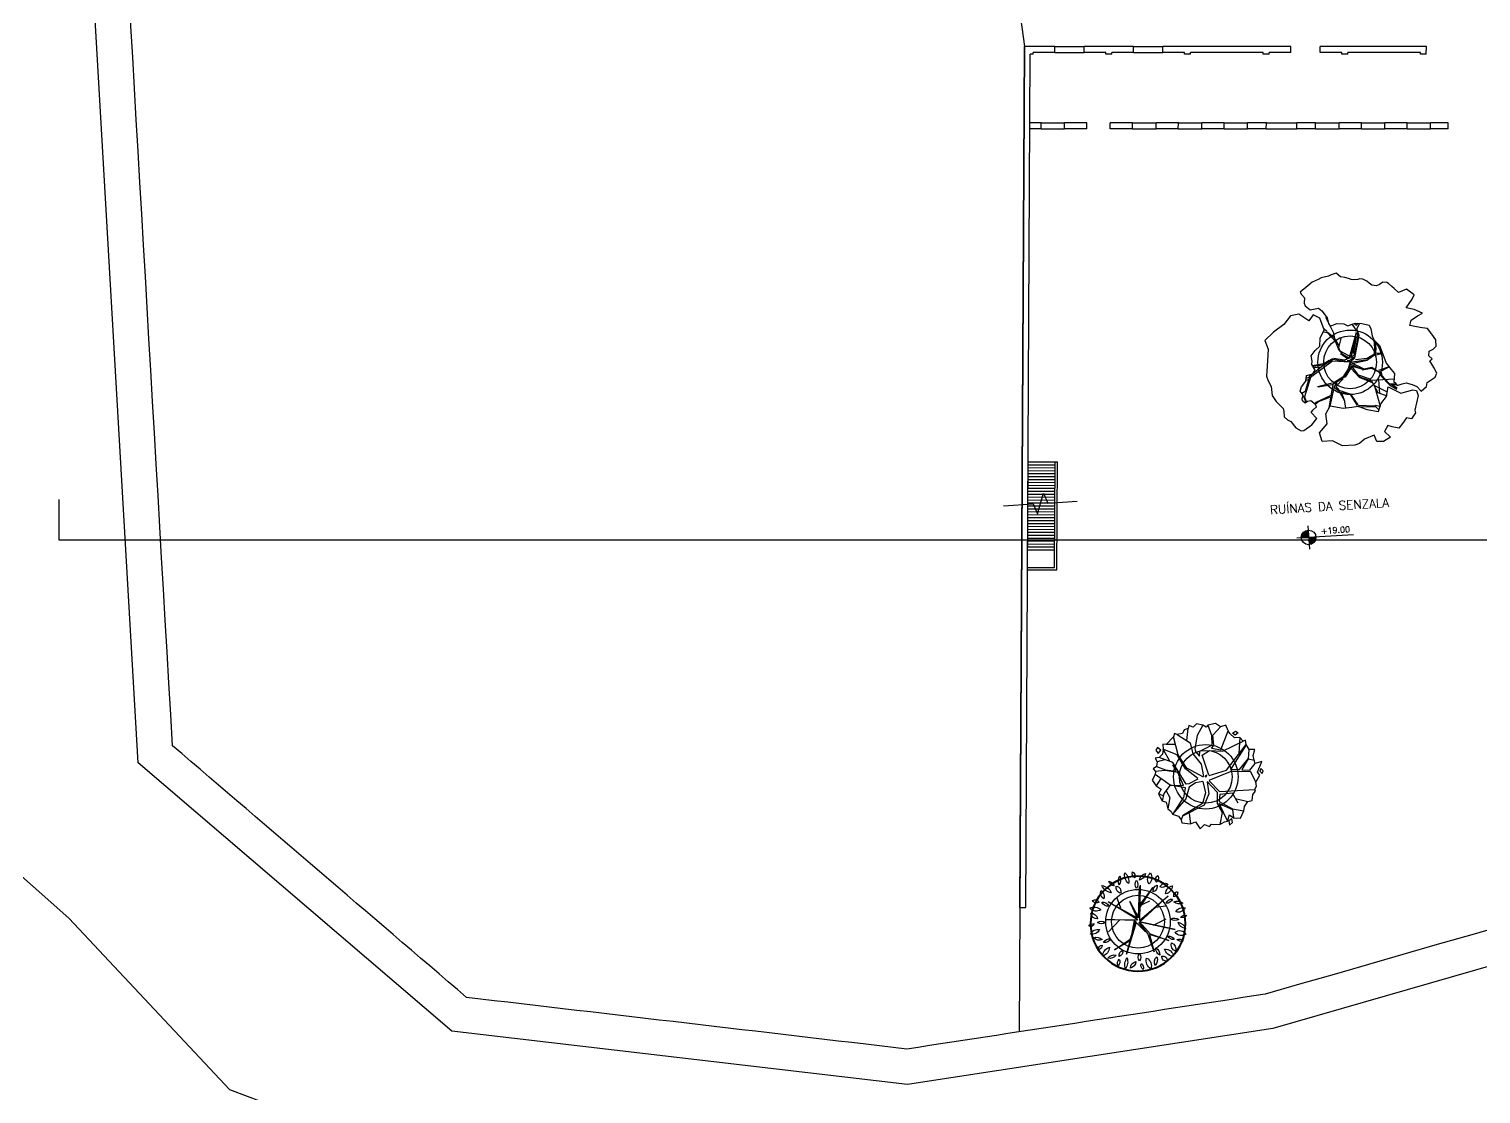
# Model space of a CAD drawing. Header units: millimetres. Extents: x 55520 to 96084, y -58491 to -49645.
# Drawn here: x 60497.7 to 60621.4, y -57660.5 to -57569.7 of the extents above; entities that cross this region are included whole.
import ezdxf
from ezdxf.enums import TextEntityAlignment as Align

# ---------------------------------------------------------------- set-up
doc = ezdxf.new("R2010")
doc.units = ezdxf.units.MM
doc.linetypes.add('HIDDEN', pattern=[9.525, 6.35, -3.175])
for name, color, linetype in [('05_Mobiliário', 1, 'Continuous'), ('Alvenaria Corte', 30, 'Continuous'), ('Alvenaria Vista', 40, 'Continuous'), ('ARQ-COTAS', 1, 'Continuous'), ('ARQ-SÍMBOLOS', 2, 'Continuous'), ('ARQ-TEXTO2', 2, 'Continuous'), ('ARQ-TEXTO3', 3, 'Continuous'), ('Curvas de Nível', 10, 'Continuous'), ('Limite Terreno', 20, 'Continuous'), ('Limites', 250, 'Continuous'), ('Linha Fina', 100, 'Continuous'), ('Projeção', 60, 'HIDDEN'), ('Árvores Existentes', 114, 'Continuous')]:
    doc.layers.add(name, color=color, linetype=linetype)
doc.styles.add('ATTR', font='romans.shx', dxfattribs={"width": 0.8, "height": 0.470416})
doc.styles.add('ROMANS', font='romans.shx')

# ---------------------------------------------------------------- blocks, each defined once
blk = doc.blocks.new('ARBOL')
at = {"color": 0, "linetype": 'ByBlock'}
for p, q in [((-1.375, 4.169), (-1.336, 4.042)), ((-1.336, 4.131), (-1.358, 4.18)), ((-1.302, 3.638), (-1.336, 4.131)), ((-1.034, 4.388), (-1.216, 4.399)), ((-0.978, 4.411), (-1.203, 4.42)), ((-0.543, 3.996), (-1.034, 4.388)), ((-0.889, 4.31), (-0.907, 4.428)), ((-0.509, 4.007), (-0.889, 4.31)), ((-0.587, 4.074), (-0.58, 4.163)), ((-0.52, 4.03), (-0.529, 4.132)), ((-1.203, 3.549), (-1.65, 3.817)), ((-1.079, 3.416), (-1.604, 3.774)), ((-1.336, 4.042), (-1.347, 3.661)), ((-1.013, 3.448), (-0.912, 3.884)), ((-0.967, 3.437), (-0.9, 3.895)), ((-0.33, 3.169), (-0.543, 3.996)), ((-0.353, 3.494), (-0.509, 4.007)), ((-0.364, 3.572), (-0.3, 3.784)), ((-0.33, 3.505), (-0.263, 3.774)), ((-0.298, 3.471), (-0.236, 3.794)), ((-1.593, 3.281), (-1.837, 3.338)), ((-1.357, 3.282), (-1.614, 3.282)), ((-1.269, 3.327), (-1.593, 3.281)), ((-1.246, 3.327), (-1.48, 3.047)), ((-1.313, 3.315), (-1.48, 3.047)), ((-1.113, 3.416), (-1.269, 3.327)), ((-1.102, 3.37), (-1.246, 3.327)), ((-0.978, 3.405), (-1.203, 3.549)), ((-1.102, 3.37), (-0.967, 3.058)), ((-1.022, 3.292), (-1.079, 3.416)), ((-0.933, 3.013), (-1.013, 3.393)), ((-0.912, 3.047), (-0.978, 3.405)), ((-0.298, 3.448), (-0.353, 3.494)), ((-0.286, 3.136), (-0.341, 3.437)), ((-0.263, 3.136), (-0.298, 3.448)), ((-1.961, 2.935), (-2.139, 2.455)), ((-1.905, 2.924), (-2.117, 2.466)), ((-1.48, 3.047), (-1.906, 2.969)), ((-1.893, 2.935), (-1.502, 3.024)), ((-0.721, 2.678), (-0.944, 2.991)), ((-0.744, 2.756), (-0.933, 3.013)), ((-0.733, 2.802), (-0.912, 3.047)), ((-0.554, 2.666), (-0.744, 2.756)), ((-0.554, 2.666), (-0.733, 2.802)), ((-0.567, 2.667), (-0.33, 3.169)), ((-0.567, 2.667), (-0.286, 3.136)), ((-0.486, 2.733), (-0.509, 2.666)), ((-0.442, 2.802), (-0.263, 3.102)), ((-0.442, 2.666), (-0.442, 2.802)), ((-0.441, 2.701), (-0.218, 2.846)), ((-0.43, 2.656), (-0.262, 2.79)), ((-0.385, 2.611), (-0.129, 2.824)), ((-0.262, 2.79), (-0.106, 2.846)), ((-0.129, 2.824), (-0.017, 2.824)), ((-0.106, 2.846), (0.24, 2.846)), ((-0.017, 2.824), (0.262, 2.622)), ((0.05, 2.79), (0.285, 2.835)), ((0.207, 2.846), (0.553, 2.98)), ((0.24, 2.846), (0.464, 2.801)), ((0.33, 2.846), (0.565, 2.98)), ((0.464, 2.801), (0.72, 2.822)), ((0.553, 2.98), (0.619, 3.091)), ((0.587, 2.98), (0.695, 3.036)), ((0.848, 2.833), (1.011, 2.846)), ((-2.117, 2.466), (-2.284, 2.39)), ((-2.106, 2.444), (-2.191, 2.315)), ((-1.581, 2.242), (-2.191, 2.315)), ((-1.357, 2.265), (-1.77, 2.22)), ((-1.112, 2.578), (-1.413, 2.265)), ((-1.101, 2.567), (-1.357, 2.265)), ((-1.313, 2.265), (-1.044, 2.578)), ((-0.765, 2.712), (-1.112, 2.578)), ((-0.732, 2.667), (-1.101, 2.567)), ((-0.933, 2.41), (-0.989, 2.119)), ((-0.921, 2.354), (-0.966, 2.097)), ((-0.567, 2.667), (-0.921, 2.354)), ((-0.91, 2.399), (-0.687, 2.701)), ((-0.631, 2.678), (-0.91, 2.399)), ((-0.631, 2.589), (-0.709, 2.142)), ((-0.567, 2.667), (-0.698, 2.119)), ((-0.553, 2.477), (-0.653, 2.13)), ((-0.567, 2.667), (-0.497, 2.476)), ((-0.509, 2.666), (-0.465, 2.488)), ((-0.497, 2.476), (0.105, 2.096)), ((-0.465, 2.488), (-0.442, 2.666)), ((-0.419, 2.632), (0.229, 2.13)), ((-0.419, 2.577), (0.083, 2.197)), ((-0.408, 2.465), (-0.419, 2.577)), ((0.071, 2.153), (-0.408, 2.465)), ((0.083, 2.197), (-0.353, 2.476)), ((-1.77, 2.22), (-1.968, 2.002)), ((-1.514, 2.251), (-1.864, 1.941)), ((-1.825, 2.171), (-1.406, 2.041)), ((-1.346, 1.93), (-1.681, 1.796)), ((-1.324, 1.907), (-1.636, 1.784)), ((-1.335, 2.253), (-1.56, 1.588)), ((-1.167, 1.952), (-1.346, 1.93)), ((-1.19, 1.885), (-1.324, 1.907)), ((-1.19, 1.952), (-1.156, 1.616)), ((-0.989, 2.119), (-1.167, 1.963)), ((-1.044, 2.053), (-1.167, 1.952)), ((-1.156, 1.592), (-1.145, 1.941)), ((-0.966, 2.097), (-1.044, 2.053)), ((-0.698, 2.119), (-0.631, 1.84)), ((-0.653, 1.829), (-0.676, 1.661)), ((-0.653, 2.13), (-0.609, 1.862)), ((-0.631, 1.84), (-0.497, 1.762)), ((-0.609, 1.862), (-0.452, 1.784)), ((0.229, 2.13), (0.071, 2.153)), ((0.105, 2.096), (0.318, 2.084)), ((0.261, 2.13), (0.374, 2.13)), ((0.318, 2.084), (0.443, 1.93)), ((0.374, 2.13), (0.51, 2.162)), ((0.429, 2.063), (0.469, 1.983)), ((0.44, 2.063), (0.504, 2.095)), ((-1.681, 1.796), (-1.893, 1.628)), ((-1.871, 1.616), (-1.681, 1.751)), ((-1.795, 1.523), (-1.793, 1.527)), ((-1.681, 1.751), (-1.762, 1.589)), ((-1.636, 1.784), (-1.725, 1.6)), ((-0.676, 1.661), (-0.671, 1.632)), ((-0.62, 1.796), (-0.664, 1.673)), ((-0.664, 1.673), (-0.653, 1.631)), ((-0.497, 1.762), (-0.257, 1.692)), ((-0.452, 1.784), (-0.214, 1.71))]:
    blk.add_line(p, q, dxfattribs=at)
for p, q in [((-0.272, 3.281), (-0.266, 3.278)), ((-0.266, 3.278), (-0.257, 3.276))]:
    blk.add_line(p, q)
at = {"color": 0, "linetype": 'ByBlock', "flags": 128}
for points in [[(-2.006, 4.806), (-1.93, 4.502), (-1.803, 4.292), (-1.567, 4.384), (-1.517, 4.308), (-1.466, 4.165), (-1.382, 4.165), (-1.23, 4.258), (-1.205, 4.359), (-1.23, 4.452), (-1.129, 4.502), (-1.061, 4.477), (-0.969, 4.41), (-0.825, 4.452), (-0.715, 4.359), (-0.597, 4.174), (-0.446, 4.081), (-0.471, 3.887), (-0.386, 3.769), (-0.184, 3.803), (-0.091, 3.752), (0.069, 3.719), (0.179, 3.542), (0.246, 3.356), (0.474, 3.255), (0.668, 3.036), (1.064, 3.028), (1.233, 3.188), (1.115, 3.382), (1.427, 3.592), (1.469, 3.853), (1.301, 4.14), (1.199, 4.536), (1.056, 4.881), (0.769, 4.881), (0.288, 5.109), (0.01, 5.244), (-0.15, 5.261), (-0.344, 5.235), (-0.614, 5.311), (-0.833, 5.269), (-1.12, 5.143), (-1.222, 5.16), (-1.373, 5.21), (-1.508, 5.151), (-1.593, 5.075), (-1.829, 4.999), (-1.981, 4.881), (-2.006, 4.806)], [(-2.06, 1.565), (-2.097, 1.177), (-2.157, 1.08), (-2.327, 1.092), (-2.521, 1.226), (-2.715, 1.359), (-2.8, 1.371), (-2.922, 1.553), (-2.837, 1.686), (-2.958, 1.868), (-3.043, 2.025), (-2.934, 2.207), (-2.837, 2.316), (-2.97, 2.486), (-3.213, 2.377), (-3.249, 2.631), (-3.176, 2.825), (-2.958, 2.825), (-2.958, 3.153), (-3.031, 3.346), (-3.019, 3.504), (-2.897, 3.868), (-2.631, 4.098), (-2.533, 4.401), (-2.255, 4.377), (-2.085, 4.049), (-1.781, 3.977), (-1.599, 3.759), (-1.818, 3.407), (-1.89, 3.141), (-1.939, 2.947), (-2.133, 2.741), (-2.327, 2.425), (-2.133, 2.268), (-1.987, 2.013), (-1.721, 1.856), (-2.06, 1.565)], [(-1.677, 1.613), (-1.791, 1.581), (-1.802, 1.415), (-1.823, 1.29), (-1.937, 1.134), (-2.052, 1.02), (-2.239, 0.957), (-2.166, 0.749), (-2.052, 0.676), (-1.989, 0.385), (-1.896, 0.291), (-1.698, 0.312), (-1.458, 0.343), (-1.427, 0.25), (-1.302, 0.312), (-1.177, 0.25), (-1.156, 0.114), (-1.114, -0.01), (-0.927, -0.073), (-0.708, -0.021), (-0.5, 0.042), (-0.417, 0.187), (-0.323, 0.333), (-0.208, 0.51), (-0.063, 0.406), (-0.01, 0.177), (0, 0), (0.208, 0.198), (0.354, 0.406), (0.531, 0.135), (0.635, 0.021), (0.885, 0.187), (0.885, 0.447), (1.052, 0.531), (1.135, 0.572), (1.26, 0.635), (1.312, 0.676), (1.364, 0.791), (1.333, 0.905), (1.333, 1.009), (1.406, 1.134), (1.5, 1.196), (1.583, 1.238), (1.687, 1.332), (1.729, 1.415), (1.74, 1.477), (1.781, 1.613), (1.812, 1.675), (1.875, 1.737), (1.948, 1.831), (2.01, 1.945), (2.166, 2.029), (2.187, 2.195), (2.177, 2.289), (2.208, 2.518), (2.198, 2.622), (2.187, 2.83), (2.135, 2.996), (2.041, 3.298), (1.958, 3.277), (1.833, 3.236), (1.677, 3.308), (1.594, 3.308), (1.416, 3.215), (1.364, 2.955), (1.25, 2.882), (0.989, 2.809), (0.802, 2.84), (0.708, 2.819), (0.708, 2.601), (0.614, 2.403), (0.51, 2.31), (0.51, 2.164), (0.5, 2.05), (0.417, 1.873), (0.281, 1.685), (0.156, 1.675), (-0.063, 1.727), (-0.198, 1.717), (-0.427, 1.623), (-0.719, 1.633), (-1.021, 1.633), (-1.26, 1.561), (-1.416, 1.519), (-1.656, 1.633), (-1.677, 1.613)]]:
    blk.add_lwpolyline(points, dxfattribs=at)
blk = doc.blocks.new('árvore_media')
for p, q in [((55225.38, -51940.37), (55225.54, -51939.52)), ((55226.59, -51939.35), (55226.15, -51940.06)), ((55226.95, -51939.38), (55227.19, -51940.18)), ((55227.28, -51940.08), (55227.84, -51939.55)), ((55224.56, -51940.6), (55223.9, -51940.57)), ((55224.72, -51941.34), (55224.45, -51940.06)), ((55224.74, -51939.89), (55225.62, -51940.54)), ((55225.62, -51940.54), (55225.76, -51941.34)), ((55226.15, -51940.06), (55225.91, -51940.97)), ((55227.17, -51940.8), (55227.19, -51940.12)), ((55227.23, -51940.09), (55227.26, -51940.83)), ((55227.76, -51941.17), (55228.36, -51939.86)), ((55227.87, -51941.28), (55229.38, -51940.66)), ((55229.15, -51940.4), (55229.02, -51941.53)), ((55223.73, -51941.65), (55223.2, -51941.76)), ((55224.3, -51941.87), (55223.35, -51941.45)), ((55224.65, -51941.34), (55223.66, -51940.88)), ((55223.66, -51940.91), (55224.06, -51941.73)), ((55225.18, -51942.38), (55224.65, -51941.34)), ((55225.27, -51942.33), (55224.72, -51941.34)), ((55225.76, -51941.34), (55226.29, -51942.1)), ((55225.91, -51940.97), (55225.96, -51941.19)), ((55225.96, -51941.19), (55226.22, -51941.53)), ((55226.22, -51941.53), (55226.26, -51941.19)), ((55226.26, -51941.19), (55227.15, -51940.8)), ((55226.42, -51941.48), (55226.95, -51941.17)), ((55226.79, -51942.92), (55226.42, -51941.48)), ((55226.95, -51941.17), (55227.87, -51941.28)), ((55227.26, -51940.83), (55227.08, -51941.02)), ((55227.1, -51941.02), (55227.76, -51941.17)), ((55228.07, -51942.64), (55229.57, -51940.91)), ((55229.57, -51940.94), (55228.36, -51942.61)), ((55229.68, -51941.93), (55229.77, -51941.28)), ((55224.01, -51943.46), (55223, -51942.64)), ((55223.7, -51942.41), (55223.02, -51942.44)), ((55223.13, -51942.07), (55223.75, -51942.35)), ((55224.61, -51942.61), (55223.7, -51942.41)), ((55223.75, -51942.35), (55224.5, -51942.5)), ((55225.16, -51943.46), (55224.3, -51941.87)), ((55224.48, -51942.41), (55224.3, -51942.04)), ((55224.5, -51942.5), (55224.48, -51942.41)), ((55224.96, -51943.54), (55224.61, -51942.61)), ((55226, -51943.12), (55225.18, -51942.38)), ((55226.4, -51943.03), (55225.27, -51942.33)), ((55226.29, -51942.1), (55226.4, -51943)), ((55226.79, -51943.29), (55228.34, -51942.75)), ((55226.82, -51942.95), (55228.07, -51942.64)), ((55228.34, -51942.75), (55229.75, -51942.83)), ((55228.36, -51942.61), (55229, -51942.66)), ((55229, -51942.66), (55229.66, -51941.93)), ((55229.66, -51941.93), (55229.15, -51942.66)), ((55229.15, -51942.69), (55229.73, -51942.75)), ((55229.68, -51941.93), (55230.08, -51942.07)), ((55229.73, -51942.75), (55230.13, -51942.3)), ((55223.37, -51942.95), (55223.02, -51943.46)), ((55224.01, -51943.46), (55223.53, -51944.02)), ((55225.09, -51943.71), (55224.01, -51943.46)), ((55224.04, -51943.46), (55224.96, -51943.54)), ((55224.92, -51944.42), (55225.09, -51943.71)), ((55225.36, -51943.68), (55225.05, -51944.5)), ((55225.34, -51943.46), (55225.16, -51943.46)), ((55226, -51943.15), (55225.34, -51943.46)), ((55225.82, -51943.4), (55225.36, -51943.68)), ((55226.35, -51943.34), (55225.82, -51943.4)), ((55226.35, -51943.34), (55226.48, -51944.16)), ((55226.64, -51943.37), (55227.32, -51944.16)), ((55226.64, -51943.4), (55226.71, -51944.25)), ((55226.79, -51943.32), (55227.48, -51944.14)), ((55229.75, -51942.83), (55230.1, -51943.63)), ((55223.46, -51944.19), (55223.15, -51944.02)), ((55223.53, -51944.02), (55223.37, -51944.53)), ((55223.7, -51943.85), (55223.93, -51944.33)), ((55223.93, -51944.33), (55223.73, -51945.13)), ((55224.06, -51945.55), (55224.9, -51944.42)), ((55225.05, -51944.5), (55224.06, -51945.52)), ((55226.48, -51944.16), (55226.22, -51944.9)), ((55226.71, -51944.25), (55226.33, -51945.04)), ((55227.32, -51944.16), (55227.26, -51944.96)), ((55227.5, -51944.31), (55227.41, -51944.84)), ((55227.48, -51944.14), (55229.99, -51944.14)), ((55227.5, -51944.31), (55228.36, -51944.28)), ((55228.36, -51944.28), (55228.74, -51945.01)), ((55228.58, -51944.7), (55229.44, -51944.96)), ((55224.76, -51945.72), (55224.65, -51945.97)), ((55226.22, -51944.9), (55224.76, -51945.69)), ((55226.33, -51945.04), (55224.76, -51945.72)), ((55225.23, -51945.55), (55225.29, -51946.29)), ((55227.26, -51944.96), (55227.57, -51945.64)), ((55227.57, -51945.64), (55227.35, -51946.46)), ((55227.37, -51944.96), (55227.92, -51946.26)), ((55227.39, -51944.98), (55228.32, -51945.47)), ((55227.41, -51944.84), (55228.32, -51945.41)), ((55228.32, -51945.41), (55229.13, -51945.61)), ((55228.32, -51945.47), (55228.36, -51946.06))]:
    blk.add_line(p, q)
for points in [[(55223.9, -51940.57), (55223.66, -51940.53), (55223.66, -51940.91), (55223.61, -51941.23), (55223.35, -51941.45), (55223.06, -51941.48), (55223.2, -51941.76), (55223.13, -51942.07), (55222.89, -51942.22), (55223.02, -51942.44), (55223, -51942.64), (55222.75, -51943.04), (55223.02, -51943.46), (55223.36, -51943.71), (55223.15, -51944.02), (55223.25, -51944.27), (55223.37, -51944.53), (55223.66, -51944.66), (55223.73, -51945.13), (55223.97, -51945.33), (55224.06, -51945.52), (55224.46, -51945.69), (55224.65, -51945.97), (55224.68, -51946.18), (55225.29, -51946.29), (55225.65, -51946.18), (55225.95, -51946.68), (55226.26, -51946.4), (55226.61, -51946.57), (55226.78, -51946.4), (55227.35, -51946.46), (55227.69, -51946.29), (55227.92, -51946.26), (55228.08, -51945.83), (55228.36, -51946.06), (55228.85, -51946.11), (55229.13, -51945.61), (55229.18, -51945.3), (55229.44, -51944.96), (55229.76, -51944.91), (55229.84, -51944.49), (55230.03, -51944.27), (55229.99, -51944.14), (55230.12, -51943.88), (55230.1, -51943.63), (55230.42, -51943.14), (55230.26, -51942.93), (55230.61, -51942.19), (55230.13, -51942.3), (55230.08, -51942.07), (55230.03, -51941.73), (55230.17, -51941.3), (55229.77, -51941.28), (55229.57, -51940.91), (55229.54, -51940.6), (55229.38, -51940.66), (55229.15, -51940.4), (55228.77, -51940.38), (55228.46, -51940.07), (55228.36, -51939.86), (55228.21, -51939.46), (55227.84, -51939.55), (55227.5, -51939.29), (55226.95, -51939.38), (55226.81, -51939.5), (55226.59, -51939.35), (55226.15, -51939.22), (55225.9, -51939.46), (55225.59, -51939.32), (55225.54, -51939.52), (55225.24, -51939.61), (55225.12, -51939.85), (55224.74, -51939.89), (55224.55, -51939.82), (55224.45, -51940.06)], [(55228.65, -51940.06), (55228.87, -51939.92), (55229.05, -51940.06), (55228.85, -51940.2)], [(55223.28, -51940.74), (55223.14, -51940.91), (55223.3, -51941.16), (55223.5, -51940.95)], [(55230.5, -51942.68), (55230.42, -51942.86), (55230.59, -51943.04), (55230.67, -51942.86)], [(55226.66, -51942.92), (55226.55, -51942.95), (55226.53, -51943.03), (55226.62, -51943)], [(55228.24, -51946.12), (55228.02, -51946.26), (55228.04, -51946.55), (55228.26, -51946.38)]]:
    blk.add_lwpolyline(points, close=True)
at = {"style": 'ATTR', "width": 0.8, "flags": 9}
blk.add_attdef('ESTCODE', (55226.66, -51942.92), '', height=0.0000158, dxfattribs=at)
blk = doc.blocks.new('tree 17')
at = {"color": 0, "linetype": 'ByBlock'}
for p, q in [((-0.149, 0.772), (-0.808, 1.664)), ((-0.808, 1.664), (-0.082, 0.822)), ((-0.215, 1.813), (-0.082, 0.152)), ((-0.033, 0.269), (-0.182, 1.747)), ((-0.182, 1.747), (-0.149, 0.772)), ((-0.082, 0.152), (-1.511, 1.221)), ((-1.511, 1.221), (-0.099, 0.075)), ((-0.89, 0.728), (-1.344, 0.756)), ((-0.082, 0.822), (-0.619, 1.038)), ((0.327, 1.071), (-0.033, 0.269)), ((0.001, 0.186), (1.346, 1.116)), ((1.346, 1.116), (0.017, 0.269)), ((0.017, 0.269), (0.327, 1.071)), ((0.765, 0.778), (0.909, 1.26)), ((-0.099, 0.075), (-1.738, -0.385)), ((-1.738, -0.385), (-0.082, 0.075)), ((-0.719, -0.113), (-1.344, 0.152)), ((-0.082, 0.075), (-0.542, -0.512)), ((-0.431, -0.496), (-0.049, 0.058)), ((-0.049, 0.058), (-0.326, -0.401)), ((-0.326, -0.401), (0.084, 0.058)), ((1.54, 0.285), (0.001, 0.186)), ((0.084, 0.058), (0.626, -1.404)), ((0.626, -1.404), (0.1, 0.136)), ((0.1, 0.136), (0.444, -0.795)), ((0.15, 0.152), (1.54, 0.285)), ((0.361, -0.684), (0.15, 0.152)), ((0.865, 0.224), (1.418, -0.302)), ((-0.542, -0.512), (-1.411, -0.878)), ((-1.411, -0.878), (-0.509, -0.545)), ((-0.686, -1.37), (-0.431, -0.496)), ((-0.509, -0.545), (-0.686, -1.37)), ((1.18, -1.16), (0.361, -0.684)), ((0.444, -0.795), (1.18, -1.16))]:
    blk.add_line(p, q, dxfattribs=at)
for points in [[(-1.072, 2.208, 0.45154), (-0.987, 1.9)], [(-0.987, 1.9, 0.45154), (-1.072, 2.208)], [(-0.733, 2.356, 0.375302), (-0.637, 1.847)], [(-0.637, 1.847, 0.375302), (-0.733, 2.356)], [(-0.191, 2.048, 0.30277), (-0.499, 2.346)], [(-0.499, 2.346, 0.30277), (-0.191, 2.048)], [(0.106, 2.463, 0.350689), (0.021, 2.165)], [(0.021, 2.165, 0.350689), (0.106, 2.463)], [(0.478, 2.441, 0.27027), (0.329, 1.921)], [(0.329, 1.921, 0.27027), (0.478, 2.441)], [(0.711, 2.314, 0.218613), (0.775, 1.868)], [(0.775, 1.868, 0.218613), (0.711, 2.314)], [(1.253, 2.091, 0.288468), (1.019, 1.847)], [(1.019, 1.847, 0.288468), (1.253, 2.091)], [(-1.954, 1.39, 0.525994), (-1.773, 1.167)], [(-1.773, 1.167, 0.525994), (-1.954, 1.39)], [(-1.391, 1.326, 0.363335), (-1.731, 1.687)], [(-1.731, 1.687, 0.363335), (-1.391, 1.326)], [(-1.147, 1.666, 0.420523), (-1.518, 1.793)], [(-1.518, 1.793, 0.420523), (-1.147, 1.666)], [(-1.009, 1.762, 0.408258), (-0.807, 1.454)], [(-0.807, 1.454, 0.408258), (-1.009, 1.762)], [(-0.053, 2.048, 0.340953), (-0.032, 1.666)], [(-0.032, 1.666, 0.340953), (-0.053, 2.048)], [(0.913, 1.836, 0.440076), (0.722, 1.485)], [(0.722, 1.485, 0.440076), (0.913, 1.836)], [(1.592, 1.9, 0.268637), (1.168, 1.539)], [(1.168, 1.539, 0.268637), (1.592, 1.9)], [(1.645, 1.666, 0.386862), (1.539, 1.273)], [(1.539, 1.273, 0.386862), (1.645, 1.666)], [(-1.752, 0.923, 0.295875), (-2.177, 0.827)], [(-2.177, 0.827, 0.295875), (-1.752, 0.923)], [(-1.38, 0.88, 0.343163), (-1.699, 1.061)], [(-1.699, 1.061, 0.343163), (-1.38, 0.88)], [(1.645, 1.124, 0.341117), (1.327, 0.912)], [(1.327, 0.912, 0.341117), (1.645, 1.124)], [(2.229, 0.869, 0.343561), (1.709, 0.753)], [(1.709, 0.753, 0.343561), (2.229, 0.869)], [(2.07, 1.22, 0.443589), (1.773, 1.124)], [(1.773, 1.124, 0.443589), (2.07, 1.22)], [(-2.017, 0.169, 0.288328), (-2.325, 0.243)], [(-2.325, 0.243, 0.288328), (-2.017, 0.169)], [(-1.816, 0.445, 0.362144), (-2.272, 0.604)], [(-2.272, 0.604, 0.362144), (-1.816, 0.445)], [(-1.561, 0.115, 0.309468), (-1.932, 0.084)], [(-1.932, 0.084, 0.309468), (-1.561, 0.115)], [(1.9, 0.179, 0.326555), (1.539, 0.147)], [(1.539, 0.147, 0.326555), (1.9, 0.179)], [(2.198, 0.625, 0.38021), (1.89, 0.349)], [(1.89, 0.349, 0.38021), (2.198, 0.625)], [(2.325, 0.02, 0.383832), (2.06, 0.115)], [(2.06, 0.115, 0.383832), (2.325, 0.02)], [(-1.89, -0.054, 0.289447), (-2.23, -0.373)], [(-2.23, -0.373, 0.289447), (-1.89, -0.054)], [(-1.731, -0.511, 0.447347), (-2.23, -0.628)], [(-2.23, -0.628, 0.447347), (-1.731, -0.511)], [(-1.37, -0.67, 0.315606), (-1.656, -0.851)], [(-1.656, -0.851, 0.315606), (-1.37, -0.67)], [(1.677, -0.787, 0.340003), (1.338, -0.639)], [(1.338, -0.639, 0.340003), (1.677, -0.787)], [(2.134, -0.532, 0.317134), (1.741, -0.649)], [(1.741, -0.649, 0.317134), (2.134, -0.532)], [(2.272, -0.352, 0.351781), (1.826, -0.171)], [(1.826, -0.171, 0.351781), (2.272, -0.352)], [(-1.784, -0.862, 0.306984), (-2.081, -0.947)], [(-2.081, -0.947, 0.306984), (-1.784, -0.862)], [(-1.529, -1, 0.414115), (-1.688, -1.403)], [(-1.688, -1.403, 0.414115), (-1.529, -1)], [(-1.179, -1.276, 0.365918), (-1.582, -1.637)], [(-1.582, -1.637, 0.365918), (-1.179, -1.276)], [(-0.765, -1.191, 0.285981), (-0.934, -1.552)], [(-0.934, -1.552, 0.285981), (-0.765, -1.191)], [(0.786, -1.201, 0.368927), (0.987, -1.499)], [(0.987, -1.499, 0.368927), (0.786, -1.201)], [(1.762, -1.425, 0.316942), (1.412, -1.032)], [(1.412, -1.032, 0.316942), (1.762, -1.425)], [(1.752, -0.904, 0.40592), (1.943, -1.106)], [(1.943, -1.106, 0.40592), (1.752, -0.904)], [(-1.03, -1.605, 0.559657), (-1.264, -1.839)], [(-1.264, -1.839, 0.559657), (-1.03, -1.605)], [(-0.786, -1.616, 0.321275), (-0.68, -2.019)], [(-0.68, -2.019, 0.321275), (-0.786, -1.616)], [(-0.308, -1.648, 0.362047), (-0.478, -2.168)], [(-0.478, -2.168, 0.362047), (-0.308, -1.648)], [(-0.043, -1.881, 0.345907), (-0.106, -2.179)], [(-0.106, -2.179, 0.345907), (-0.043, -1.881)], [(0.01, -1.414, 0.328832), (0.042, -1.764)], [(0.042, -1.764, 0.328832), (0.01, -1.414)], [(0.212, -1.775, 0.339938), (0.488, -2.072)], [(0.488, -2.072, 0.339938), (0.212, -1.775)], [(0.616, -1.584, 0.235997), (0.722, -2.094)], [(0.722, -2.094, 0.235997), (0.616, -1.584)], [(0.987, -1.626, 0.337084), (1.062, -1.924)], [(1.062, -1.924, 0.337084), (0.987, -1.626)], [(1.529, -1.541, 0.303563), (1.125, -1.414)], [(1.125, -1.414, 0.303563), (1.529, -1.541)]]:
    blk.add_lwpolyline(points, format="xyb")
at = {"lineweight": 40}
blk.add_circle((0, 0), 2.242, dxfattribs=at)
blk = doc.blocks.new('Nível_Planta')
at = {"layer": 'ARQ-SÍMBOLOS', "ltscale": 0.1}
h = blk.add_hatch(color=1, dxfattribs=at)
h.dxf.hatch_style = 1
h.paths.add_polyline_path([(-0.25, 0), (0, 0), (0, 0.25, 0.414214)])
h.paths.add_polyline_path([(0.25, 0), (0, 0), (0, -0.25, 0.414214)])
at = {"layer": 'ARQ-SÍMBOLOS', "color": 1}
for p, q in [((1.535, 0), (-0.4, 0)), ((0, 0.4), (0, -0.4))]:
    blk.add_line(p, q, dxfattribs=at)
at = {"layer": 'ARQ-SÍMBOLOS', "color": 1, "ltscale": 0.1}
blk.add_line((-0.25, 0), (0.25, 0), dxfattribs=at)
at = {"layer": 'ARQ-SÍMBOLOS', "color": 1}
blk.add_circle((0, 0), 0.25, dxfattribs=at)
at = {"layer": 'ARQ-TEXTO2', "style": 'ROMANS'}
blk.add_attdef('NIVEL-ACABADO', text='', height=0.2, dxfattribs=at).set_placement((0.432, 0.034), align=Align.BOTTOM_LEFT)

msp = doc.modelspace()

# ---------------------------------------------------------------- linework, layer by layer
at = {"layer": '05_Mobiliário'}
for centre, radius in [((60610.245, -57598.137), 2.75), ((60610.245, -57598.137), 2.25), ((60597.945, -57633.472), 2.75), ((60597.945, -57633.472), 2.25), ((60592.169, -57645.827), 2.75), ((60592.169, -57645.827), 2.25)]:
    msp.add_circle(centre, radius, dxfattribs=at)
at = {"layer": 'Alvenaria Corte'}
for p, q in [((60582.101, -57644.616), (60582.492, -57571.23)), ((60585.092, -57571.23), (60582.492, -57571.23)), ((60585.09, -57571.73), (60585.092, -57571.23)), ((60587.59, -57571.73), (60587.592, -57571.23)), ((60591.792, -57571.23), (60587.592, -57571.23)), ((60591.79, -57571.73), (60591.792, -57571.23)), ((60594.29, -57571.73), (60594.292, -57571.23)), ((60605.193, -57571.23), (60594.292, -57571.23)), ((60605.19, -57571.73), (60605.193, -57571.23)), ((60607.69, -57571.73), (60607.693, -57571.23)), ((60616.743, -57571.23), (60607.693, -57571.23)), ((60616.739, -57571.88), (60616.743, -57571.23)), ((60582.601, -57644.619), (60582.989, -57571.88)), ((60583.239, -57571.88), (60582.989, -57571.88)), ((60583.239, -57571.88), (60583.24, -57571.73)), ((60585.09, -57571.73), (60583.24, -57571.73)), ((60589.44, -57571.73), (60587.59, -57571.73)), ((60589.439, -57571.88), (60589.44, -57571.73)), ((60589.939, -57571.88), (60589.439, -57571.88)), ((60589.939, -57571.88), (60589.94, -57571.73)), ((60591.79, -57571.73), (60589.94, -57571.73)), ((60596.14, -57571.73), (60594.29, -57571.73)), ((60596.139, -57571.88), (60596.14, -57571.73)), ((60596.639, -57571.88), (60596.139, -57571.88)), ((60596.639, -57571.88), (60596.64, -57571.73)), ((60602.84, -57571.73), (60596.64, -57571.73)), ((60602.839, -57571.88), (60602.84, -57571.73)), ((60603.339, -57571.88), (60602.839, -57571.88)), ((60603.339, -57571.88), (60603.34, -57571.73)), ((60605.19, -57571.73), (60603.34, -57571.73)), ((60609.54, -57571.73), (60607.69, -57571.73)), ((60609.539, -57571.88), (60609.54, -57571.73)), ((60610.039, -57571.88), (60609.539, -57571.88)), ((60610.039, -57571.88), (60610.04, -57571.73)), ((60616.24, -57571.73), (60610.04, -57571.73)), ((60616.239, -57571.88), (60616.24, -57571.73)), ((60616.739, -57571.88), (60616.239, -57571.88)), ((60583.905, -57578.23), (60582.955, -57578.23)), ((60583.908, -57577.73), (60582.958, -57577.73)), ((60583.905, -57578.23), (60583.908, -57577.73)), ((60585.905, -57578.23), (60585.908, -57577.73)), ((60587.805, -57578.23), (60585.905, -57578.23)), ((60587.808, -57577.73), (60585.908, -57577.73)), ((60587.805, -57578.23), (60587.808, -57577.73)), ((60589.805, -57578.23), (60589.808, -57577.73)), ((60591.705, -57578.23), (60589.805, -57578.23)), ((60591.708, -57577.73), (60589.808, -57577.73)), ((60591.705, -57578.23), (60591.708, -57577.73)), ((60593.705, -57578.23), (60593.708, -57577.73)), ((60595.605, -57578.23), (60593.705, -57578.23)), ((60595.608, -57577.73), (60593.708, -57577.73)), ((60595.605, -57578.23), (60595.608, -57577.73)), ((60597.605, -57578.23), (60597.608, -57577.73)), ((60599.505, -57578.23), (60597.605, -57578.23)), ((60599.508, -57577.73), (60597.608, -57577.73)), ((60599.505, -57578.23), (60599.508, -57577.73)), ((60601.505, -57578.23), (60601.508, -57577.73)), ((60603.105, -57578.23), (60601.505, -57578.23)), ((60603.108, -57577.73), (60601.508, -57577.73)), ((60603.105, -57578.23), (60603.108, -57577.73)), ((60605.705, -57578.23), (60605.708, -57577.73)), ((60607.305, -57578.23), (60605.705, -57578.23)), ((60607.308, -57577.73), (60605.708, -57577.73)), ((60607.305, -57578.23), (60607.308, -57577.73)), ((60609.305, -57578.23), (60609.308, -57577.73)), ((60611.206, -57578.23), (60609.305, -57578.23)), ((60611.208, -57577.73), (60609.308, -57577.73)), ((60611.206, -57578.23), (60611.208, -57577.73)), ((60613.206, -57578.23), (60613.208, -57577.73)), ((60615.106, -57578.23), (60613.206, -57578.23)), ((60615.108, -57577.73), (60613.208, -57577.73)), ((60615.106, -57578.23), (60615.108, -57577.73)), ((60617.106, -57578.23), (60617.108, -57577.73)), ((60618.606, -57578.23), (60617.106, -57578.23)), ((60618.608, -57577.73), (60617.108, -57577.73)), ((60618.606, -57578.23), (60618.608, -57577.73)), ((60582.756, -57615.619), (60582.804, -57606.619)), ((60585.056, -57615.631), (60585.104, -57606.631)), ((60585.104, -57606.631), (60585.304, -57606.632)), ((60585.255, -57615.832), (60585.304, -57606.632)), ((60582.755, -57615.819), (60585.255, -57615.832)), ((60582.756, -57615.619), (60585.056, -57615.631)), ((60582.101, -57644.616), (60582.601, -57644.619))]:
    msp.add_line(p, q, dxfattribs=at)
at = {"layer": 'Alvenaria Vista'}
for p, q in [((60585.092, -57571.23), (60587.592, -57571.23)), ((60591.792, -57571.23), (60594.292, -57571.23)), ((60585.09, -57571.73), (60587.59, -57571.73)), ((60591.79, -57571.73), (60594.29, -57571.73)), ((60583.905, -57578.23), (60585.905, -57578.23)), ((60583.908, -57577.73), (60585.908, -57577.73)), ((60591.705, -57578.23), (60593.705, -57578.23)), ((60591.708, -57577.73), (60593.708, -57577.73)), ((60595.605, -57578.23), (60597.605, -57578.23)), ((60595.608, -57577.73), (60597.608, -57577.73)), ((60599.505, -57578.23), (60601.505, -57578.23)), ((60599.508, -57577.73), (60601.508, -57577.73)), ((60603.105, -57578.23), (60605.705, -57578.23)), ((60603.108, -57577.73), (60605.708, -57577.73)), ((60607.305, -57578.23), (60609.305, -57578.23)), ((60607.308, -57577.73), (60609.308, -57577.73)), ((60611.206, -57578.23), (60613.206, -57578.23)), ((60611.208, -57577.73), (60613.208, -57577.73)), ((60615.106, -57578.23), (60617.106, -57578.23)), ((60615.108, -57577.73), (60617.108, -57577.73)), ((60582.801, -57607.119), (60585.101, -57607.131)), ((60582.802, -57606.869), (60585.102, -57606.881)), ((60582.804, -57606.619), (60585.104, -57606.631)), ((60582.794, -57608.369), (60585.094, -57608.381)), ((60582.796, -57608.119), (60585.096, -57608.131)), ((60582.797, -57607.869), (60585.097, -57607.881)), ((60582.798, -57607.619), (60585.098, -57607.631)), ((60582.8, -57607.369), (60585.1, -57607.381)), ((60582.788, -57609.619), (60585.088, -57609.631)), ((60582.789, -57609.369), (60585.089, -57609.381)), ((60582.79, -57609.119), (60585.09, -57609.131)), ((60582.792, -57608.869), (60585.092, -57608.881)), ((60582.793, -57608.619), (60585.093, -57608.631)), ((60582.785, -57610.119), (60585.085, -57610.131)), ((60582.786, -57609.869), (60585.086, -57609.881))]:
    msp.add_line(p, q, dxfattribs=at)
msp.add_open_spline([(60790.775, -57597.925), (60728.185, -57615.952), (60665.595, -57633.978), (60603.005, -57652.005), (60592.83, -57653.565), (60582.655, -57655.124), (60572.481, -57656.684), (60559.972, -57655.216), (60547.464, -57653.749), (60534.956, -57652.282), (60526.601, -57645.129), (60518.246, -57637.976), (60509.892, -57630.823), (60506.602, -57573.917), (60503.313, -57517.011), (60500.024, -57460.105), (60498.305, -57440.833), (60496.586, -57421.56), (60494.868, -57402.288)], degree=3, knots=[20.3224163, 20.3224163, 20.3224163, 20.3224163, 21.3053757, 21.3053757, 21.3053757, 22.3053757, 22.3053757, 22.3053757, 23.3053757, 23.3053757, 23.3053757, 24.3053757, 24.3053757, 24.3053757, 25.3053757, 25.3053757, 25.3053757, 25.5933686, 25.5933686, 25.5933686, 25.5933686], dxfattribs=at)
at = {"layer": 'ARQ-COTAS'}
msp.add_lwpolyline([(60732.383, -57609.822), (60732.383, -57613.314), (60500.248, -57613.314), (60500.248, -57609.822)], dxfattribs=at)
at = {"layer": 'Curvas de Nível'}
msp.add_lwpolyline([(60581.088, -57560.914), (60582.492, -57571.23), (60582.045, -57655.218)], dxfattribs=at)
at = {"layer": 'Limite Terreno'}
msp.add_lwpolyline([(60790.965, -57600.992), (60603.65, -57654.942), (60572.534, -57659.711), (60533.699, -57655.155), (60506.97, -57632.272), (60497.032, -57460.325), (60491.872, -57402.473)], dxfattribs=at)
at = {"layer": 'Limites'}
msp.add_lwpolyline([(60538.654, -57726.081), (60539.138, -57669.371), (60514.768, -57660.162), (60501.058, -57645.516), (60458.719, -57607.958), (60426.829, -57648.209), (60423.804, -57674.54), (60407.522, -57700.43), (60391.002, -57689.26), (60407.401, -57665.875), (60410.712, -57635.545), (60434.396, -57608.841), (60441.631, -57595.583), (60355.363, -57516.994), (60350.659, -57512.253)], dxfattribs=at)
at = {"layer": 'Linha Fina', "linetype": 'Continuous'}
msp.add_lwpolyline([(60580.72, -57610.368), (60583.229, -57610.212), (60583.594, -57611.049), (60584.112, -57609.297), (60584.477, -57610.134), (60586.987, -57609.979)], dxfattribs=at)
at = {"layer": 'Projeção'}
for p, q in [((60582.781, -57610.869), (60585.081, -57610.881)), ((60582.783, -57610.619), (60585.082, -57610.631)), ((60582.784, -57610.369), (60585.084, -57610.381)), ((60582.775, -57612.119), (60585.074, -57612.131)), ((60582.776, -57611.869), (60585.076, -57611.881)), ((60582.777, -57611.619), (60585.077, -57611.631)), ((60582.779, -57611.369), (60585.078, -57611.381)), ((60582.78, -57611.119), (60585.08, -57611.131)), ((60582.768, -57613.369), (60585.068, -57613.381)), ((60582.769, -57613.119), (60585.069, -57613.131)), ((60582.771, -57612.869), (60585.07, -57612.881)), ((60582.772, -57612.619), (60585.072, -57612.631)), ((60582.773, -57612.369), (60585.073, -57612.381)), ((60582.764, -57614.119), (60585.064, -57614.131)), ((60582.765, -57613.869), (60585.065, -57613.881)), ((60582.767, -57613.619), (60585.066, -57613.631))]:
    msp.add_line(p, q, dxfattribs=at)

# ---------------------------------------------------------------- block references
at = {"layer": 'ARQ-SÍMBOLOS', "xscale": 2.5, "yscale": 2.5, "zscale": 2.5, "rotation": 3.550099373266258}
msp.add_blockref('Nível_Planta', (60606.709, -57613.07), dxfattribs=at).add_auto_attribs({'NIVEL-ACABADO': '+19.00'})
at = {"layer": 'Árvores Existentes'}
for name, p, xscale, yscale, zscale, rotation in [('ARBOL', (60616.421, -57593.961), 2.73177010559282, 2.73177010559282, 2.73177010559282, 112.015601849305), ('árvore_media', (-9406.422, 474.906), 1.2, 1.2, 1.2, 3.550099373266263), ('tree 17', (60592.169, -57645.992), -1.8048, 1.8048, 1.8048, 3.550099373266251)]:
    msp.add_blockref(name, p, dxfattribs=dict(at, xscale=xscale, yscale=yscale, zscale=zscale, rotation=rotation))

# ---------------------------------------------------------------- texts
at = {"layer": 'ARQ-TEXTO3', "color": 2, "insert": (60608.495, -57610.399), "char_height": 0.75, "attachment_point": 5, "rotation": 3.5501, "style": 'ROMANS'}
msp.add_mtext('RUÍNAS DA SENZALA', dxfattribs=at)

doc.saveas('drawing.dxf')
